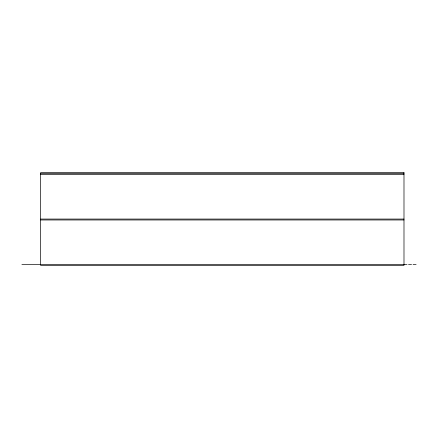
<?xml version="1.0" encoding="UTF-8"?>
<svg xmlns="http://www.w3.org/2000/svg" width="438" height="438" viewBox="0 0 438 438"><rect width="100%" height="100%" fill="white"/><g stroke="black" fill="none" stroke-linecap="round" stroke-linejoin="round"><path stroke-width="0.66" d="M40.646 173.651L403.989 173.651M40.646 174.559L403.989 174.559M40.646 219.066L403.989 219.066M40.646 219.975L403.989 219.975M21.9 264.481L407.017 264.481M408.517 264.481L411.545 264.481M413.05 264.481L416.1 264.481M403.989 172.61L40.646 172.61L40.646 265.39L403.989 265.39L403.989 172.61"/></g></svg>
